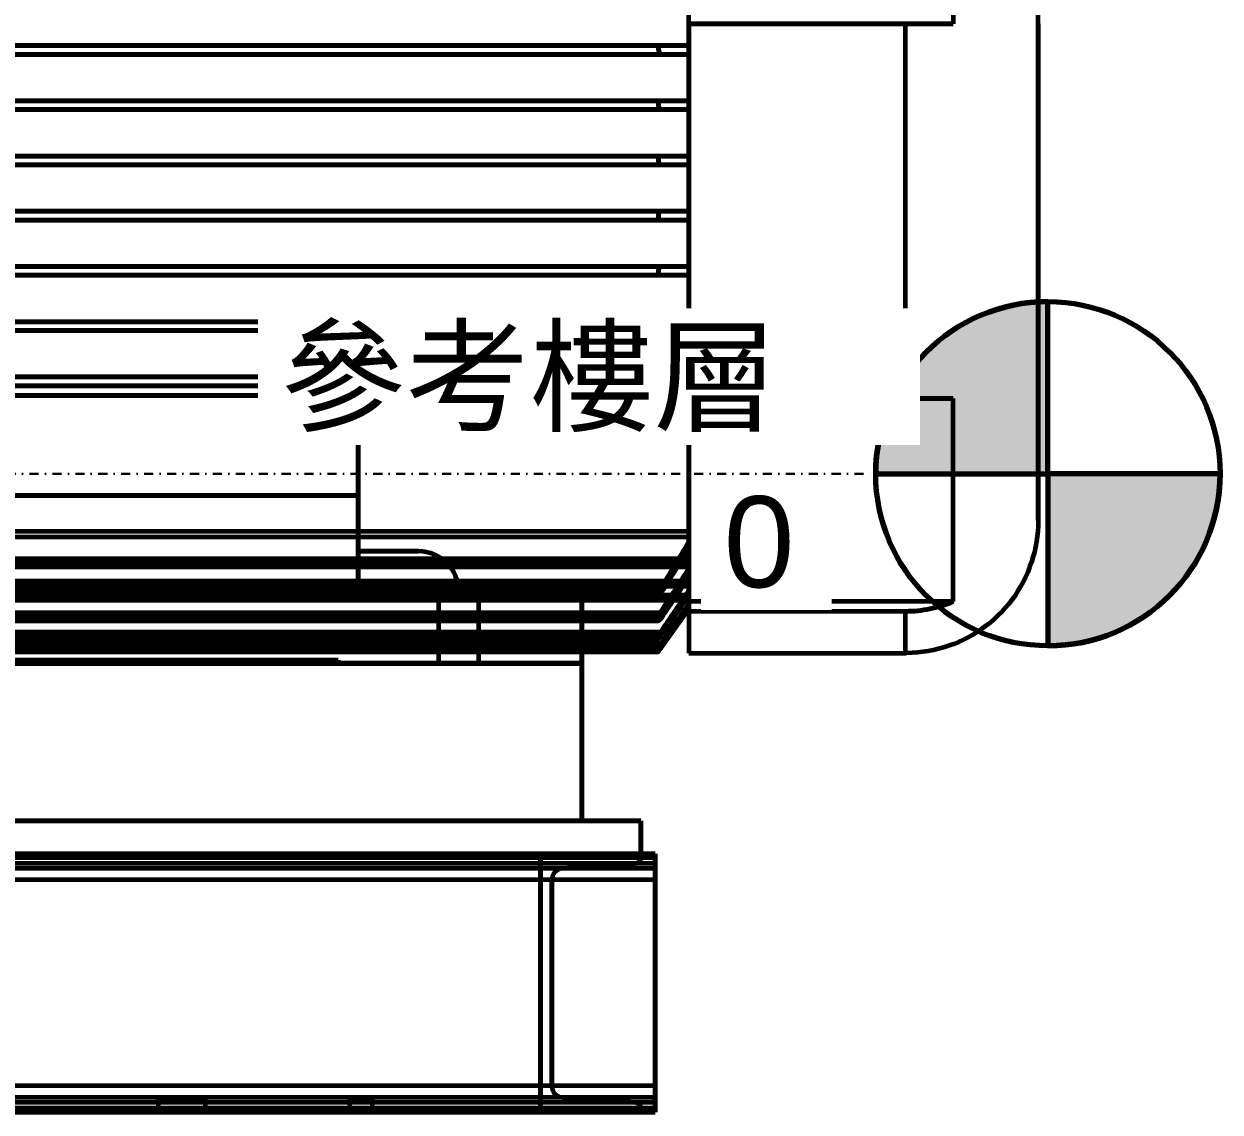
# Model space of a CAD drawing. Header units: millimetres. Extents: x -1437 to 2444, y -445 to 905.
# Drawn here: x 1610 to 2444, y -445 to 314 of the extents above; entities that cross this region are included whole.
import ezdxf

# ---------------------------------------------------------------- set-up
doc = ezdxf.new("R2010")
doc.units = ezdxf.units.MM
doc.linetypes.add('虛線圓點', pattern=[15.875, 6.35, -4.7625, 0, -4.7625])
doc.layers.add('A-FLOR-LEVL', color=51, linetype='Continuous', lineweight=30)
doc.layers.add('G-IMPT', color=8, linetype='Continuous', lineweight=40)
doc.styles.add('Arial', font='arial.ttf', dxfattribs={"height": 63.5})
doc.styles.add('Microsoft YaHei', font='Microsoft YaHei.ttf', dxfattribs={"height": 63.5})

# ---------------------------------------------------------------- blocks, each defined once
blk = doc.blocks.new('A3-PCW-PUMP-300X250_dwg_11_PART_ligp6vd3nh57nxv0ca5b7lvza________in_ASM_CPKN_3e_250_400-7417975-前')
at = {"layer": 'G-IMPT', "lineweight": 60}
for p, q in [((2257.77, 455.13), (2257.77, 313.59)), ((2317, 183), (2317, 398.6)), ((2073.6, 298.5), (2073.6, 330.84)), ((2073.6, 298.5), (2073.6, 330.84)), ((2257.77, 313.59), (2073.6, 313.59)), ((2073.6, 313.59), (2224.6, 313.59)), ((2224.6, 313.59), (2073.6, 313.59)), ((2073.6, 313.59), (2257.77, 313.59)), ((2073.6, 313.59), (2073.6, 52.41)), ((2073.6, 313.59), (2073.6, 52.41)), ((2224.6, 183), (2224.6, 313.59)), ((2224.6, 183), (2224.6, 313.59)), ((1317, 298.5), (2073.6, 298.5)), ((2073.6, 298.5), (1317, 298.5)), ((2073.6, 292.34), (1317, 292.34)), ((1317, 292.34), (2073.6, 292.34)), ((1335.34, 292.34), (2055.26, 292.34)), ((1335.34, 292.34), (2055.26, 292.34)), ((1335.34, 292.34), (2055.26, 292.34)), ((2053.63, 298.5), (1336.97, 298.5)), ((1336.97, 298.5), (2053.63, 298.5)), ((1336.97, 298.5), (2053.63, 298.5)), ((2073.6, 298.5), (2053.63, 298.5)), ((2073.6, 298.5), (2053.63, 298.5)), ((2055.26, 292.34), (2073.6, 292.34)), ((2055.26, 292.34), (2073.6, 292.34)), ((2073.6, 292.34), (2073.6, 298.5)), ((2073.6, 292.34), (2073.6, 298.5)), ((2073.6, 260), (2073.6, 292.34)), ((2073.6, 260), (2073.6, 292.34)), ((1317, 260), (2073.6, 260)), ((2073.6, 260), (1317, 260)), ((2053.91, 260), (1336.69, 260)), ((1336.69, 260), (2053.91, 260)), ((1336.69, 260), (2053.91, 260)), ((2073.6, 260), (2053.91, 260)), ((2073.6, 260), (2053.91, 260)), ((2073.6, 253.84), (2073.6, 260)), ((2073.6, 253.84), (2073.6, 260)), ((2073.6, 253.84), (1317, 253.84)), ((1317, 253.84), (2073.6, 253.84)), ((1335.62, 253.84), (2054.98, 253.84)), ((1335.62, 253.84), (2054.98, 253.84)), ((1335.62, 253.84), (2054.98, 253.84)), ((2054.98, 253.84), (2073.6, 253.84)), ((2054.98, 253.84), (2073.6, 253.84)), ((2073.6, 221.5), (2073.6, 253.84)), ((2073.6, 221.5), (2073.6, 253.84)), ((1317, 221.5), (2073.6, 221.5)), ((2073.6, 221.5), (1317, 221.5)), ((2054.19, 221.5), (1336.41, 221.5)), ((2054.19, 221.5), (1336.41, 221.5)), ((1336.41, 221.5), (2054.19, 221.5)), ((2073.6, 215.34), (2073.6, 221.5)), ((2073.6, 215.34), (2073.6, 221.5)), ((2073.6, 215.34), (1317, 215.34)), ((1317, 215.34), (2073.6, 215.34)), ((1335.9, 215.34), (2054.7, 215.34)), ((1335.9, 215.34), (2054.7, 215.34)), ((1335.9, 215.34), (2054.7, 215.34)), ((2073.6, 183), (2073.6, 215.34)), ((2073.6, 183), (2073.6, 215.34)), ((2073.6, 183), (1317, 183)), ((1317, 183), (2073.6, 183)), ((1317, 176.84), (2073.6, 176.84)), ((2073.6, 176.84), (1317, 176.84)), ((2054.47, 183), (1336.13, 183)), ((2054.47, 183), (1336.13, 183)), ((1336.13, 183), (2054.47, 183)), ((1336.18, 176.84), (2054.42, 176.84)), ((2054.42, 176.84), (1336.18, 176.84)), ((1336.18, 176.84), (2054.42, 176.84)), ((2054.47, 183), (2073.6, 183)), ((2073.6, 183), (2054.47, 183)), ((2073.6, 176.84), (2073.6, 183)), ((2073.6, 176.84), (2073.6, 183)), ((2073.6, 144.5), (2073.6, 176.84)), ((2073.6, 144.5), (2073.6, 176.84)), ((2224.6, 52.41), (2224.6, 183)), ((2224.6, 52.41), (2224.6, 183)), ((2317, 183), (2317, -32.6)), ((2073.6, 144.5), (1317, 144.5)), ((1317, 144.5), (2073.6, 144.5)), ((2054.75, 144.5), (1335.85, 144.5)), ((1335.85, 144.5), (2054.75, 144.5)), ((1335.85, 144.5), (2054.75, 144.5)), ((2073.6, 138.34), (2073.6, 144.5)), ((2073.6, 138.34), (2073.6, 144.5)), ((1317, 138.34), (2073.6, 138.34)), ((2073.6, 138.34), (1317, 138.34)), ((1336.45, 138.34), (2054.15, 138.34)), ((2054.15, 138.34), (1336.45, 138.34)), ((1336.45, 138.34), (2054.15, 138.34)), ((2073.6, 106), (2073.6, 138.34)), ((2073.6, 106), (2073.6, 138.34)), ((2073.6, 106), (1317, 106)), ((1317, 106), (2073.6, 106)), ((2055.03, 106), (1335.57, 106)), ((2055.03, 106), (1335.57, 106)), ((1335.57, 106), (2055.03, 106)), ((2073.6, 106), (2055.03, 106)), ((2073.6, 106), (2055.03, 106)), ((2073.6, 99.84), (2073.6, 106)), ((2073.6, 99.84), (2073.6, 106)), ((1317, 99.84), (2073.6, 99.84)), ((2073.6, 99.84), (1317, 99.84)), ((1336.73, 99.84), (2053.87, 99.84)), ((1336.73, 99.84), (2053.87, 99.84)), ((1336.73, 99.84), (2053.87, 99.84)), ((2053.87, 99.84), (2073.6, 99.84)), ((2053.87, 99.84), (2073.6, 99.84)), ((2073.6, 67.5), (2073.6, 99.84)), ((2073.6, 67.5), (2073.6, 99.84)), ((2073.6, 67.5), (1317, 67.5)), ((1317, 67.5), (2073.6, 67.5)), ((2055.31, 67.5), (1335.29, 67.5)), ((1335.29, 67.5), (2055.31, 67.5)), ((1335.29, 67.5), (2055.31, 67.5)), ((2073.6, 67.5), (2055.31, 67.5)), ((2073.6, 67.5), (2055.31, 67.5)), ((2073.6, 61.34), (2073.6, 67.5)), ((2073.6, 61.34), (2073.6, 67.5)), ((1317, 61.34), (2073.6, 61.34)), ((2073.6, 61.34), (1317, 61.34)), ((1337.01, 61.34), (2053.59, 61.34)), ((1337.01, 61.34), (2053.59, 61.34)), ((1337.01, 61.34), (2053.59, 61.34)), ((2053.59, 61.34), (2073.6, 61.34)), ((2053.59, 61.34), (2073.6, 61.34)), ((2073.6, -59.2), (2073.6, 61.34)), ((2073.6, -40.04), (2073.6, 61.34)), ((1843, 54.46), (1498, 54.46)), ((1498, 54.46), (1843, 54.46)), ((1843, -15.09), (1843, 54.46)), ((1843, -15.09), (1843, 54.46)), ((1843, -82), (1843, 54.46)), ((1843, 54.46), (1843, -82)), ((2257.77, 52.41), (2073.6, 52.41)), ((2073.6, 52.41), (2224.6, 52.41)), ((2073.6, -89.13), (2073.6, 52.41)), ((2073.6, 52.41), (2073.6, -89.13)), ((2073.6, 52.41), (2224.6, 52.41)), ((2257.77, 52.41), (2073.6, 52.41)), ((2257.77, -89.13), (2257.77, 52.41)), ((2257.77, -89.13), (2257.77, 52.41)), ((1498, -15.09), (1843, -15.09)), ((1843, -15.09), (1498, -15.09)), ((1843, -15.09), (1843, -54)), ((1843, -54), (1843, -15.09)), ((1317, -40.04), (2073.6, -40.04)), ((2073.6, -40.04), (2073.6, -47.49)), ((2073.6, -44.17), (1317, -44.17)), ((2073.6, -51.48), (2073.6, -44.17)), ((2073.6, -62.2), (2073.6, -44.17)), ((2073.6, -47.49), (2073.6, -51.48)), ((1843, -54), (1885, -54)), ((1885, -54), (1843, -54)), ((1843, -54), (1843, -82)), ((1885, -54), (1843, -54)), ((1885, -54), (1843, -54)), ((1843, -54), (1843, -82)), ((2073.6, -59.2), (1317, -59.2)), ((1317, -62.2), (2073.6, -62.2)), ((2073.6, -62.2), (1317, -62.2)), ((2073.6, -65.01), (1317, -65.01)), ((2073.6, -66.08), (2073.6, -59.2)), ((2073.6, -62.2), (2073.6, -68.99)), ((2073.6, -68.99), (2073.6, -62.2)), ((2073.6, -74.97), (2073.6, -62.2)), ((2073.6, -71.72), (2073.6, -65.01)), ((2073.6, -76.87), (2073.6, -65.01)), ((2073.6, -68.99), (2073.6, -66.08)), ((2073.6, -74.97), (1317, -74.97)), ((2073.6, -68.99), (2073.6, -71.72)), ((2073.6, -81.43), (2073.6, -74.97)), ((1317, -76.87), (2073.6, -76.87)), ((1317, -76.87), (2073.6, -76.87)), ((2073.6, -78.62), (1317, -78.62)), ((2055.54, -80.89), (1335.06, -80.89)), ((2053.36, -80.89), (1337.24, -80.89)), ((1999, -82), (1421, -82)), ((1999, -82), (1421, -82)), ((1498, -82), (1843, -82)), ((1498, -82), (1843, -82)), ((1843, -82), (1913, -82)), ((1913, -82), (1843, -82)), ((1899, -82), (1899, -132)), ((1899, -82), (1899, -132)), ((1899, -82), (1913, -82)), ((1899, -82), (1913, -82)), ((1927, -82), (1913, -82)), ((1927, -82), (1913, -82)), ((1927, -82), (1913, -82)), ((1927, -82), (1913, -82)), ((1913, -82), (1999, -82)), ((1913, -82), (1999, -82)), ((1927, -132), (1927, -82)), ((1927, -132), (1927, -82)), ((1999, -82), (1999, -132)), ((1999, -132), (1999, -82)), ((1999, -82), (1999, -132)), ((1999, -132), (1999, -82)), ((2073.6, -76.87), (2073.6, -83.29)), ((2073.6, -76.87), (2073.6, -83.29)), ((2073.6, -84.34), (2073.6, -76.87)), ((2073.6, -85), (2073.6, -78.62)), ((2073.6, -85.29), (2073.6, -78.62)), ((2073.6, -83.29), (2073.6, -81.43)), ((2073.6, -85), (2073.6, -83.29)), ((1317, -84.34), (2073.6, -84.34)), ((1317, -85.29), (2073.6, -85.29)), ((1317, -85.29), (2073.6, -85.29)), ((2073.6, -86.1), (1317, -86.1)), ((2073.6, -87.97), (1317, -87.97)), ((1317, -88.04), (2073.6, -88.04)), ((1338.06, -83.97), (2052.54, -83.97)), ((2073.6, -84.34), (2073.6, -90.58)), ((2073.6, -85.29), (2073.6, -91.51)), ((2073.6, -85.29), (2073.6, -91.51)), ((2073.6, -87.97), (2073.6, -85.29)), ((2073.6, -92.31), (2073.6, -86.1)), ((2073.6, -88.04), (2073.6, -86.1)), ((2073.6, -94.13), (2073.6, -87.97)), ((2073.6, -88.04), (2073.6, -94.2)), ((2257.77, -89.13), (2073.6, -89.13)), ((2073.6, -95.94), (2073.6, -89.13)), ((2073.6, -95.94), (2073.6, -89.13)), ((2257.77, -89.13), (2073.6, -89.13)), ((2073.6, -91.51), (2073.6, -90.58)), ((2073.6, -92.31), (2073.6, -91.51)), ((1335.29, -96.92), (2055.31, -96.92)), ((2055.26, -99.45), (1335.34, -99.45)), ((1336.97, -99.45), (2053.63, -99.45)), ((2053.59, -96.92), (1337.01, -96.92)), ((1338.17, -100), (2052.43, -100)), ((2054.47, -120.98), (2073.6, -94.2)), ((2073.6, -94.2), (2054.47, -120.98)), ((2073.6, -94.2), (2073.6, -94.13)), ((2224.6, -95.94), (2073.6, -95.94)), ((2073.6, -95.94), (2073.6, -125)), ((2224.6, -95.94), (2073.6, -95.94)), ((2224.6, -125), (2224.6, -95.94)), ((1338.19, -102.53), (2052.41, -102.53)), ((1335.57, -110.26), (2055.03, -110.26)), ((1335.62, -111.88), (2054.98, -111.88)), ((2053.91, -111.88), (1336.69, -111.88)), ((1336.73, -110.26), (2053.87, -110.26)), ((1338.26, -113.34), (2052.33, -113.34)), ((1338.28, -114.96), (2052.32, -114.96)), ((1335.85, -118.14), (2054.75, -118.14)), ((1335.9, -118.93), (2054.7, -118.93)), ((2054.47, -120.98), (1336.13, -120.98)), ((1336.18, -120.98), (2054.42, -120.98)), ((2054.19, -118.93), (1336.41, -118.93)), ((2054.15, -118.14), (1336.45, -118.14)), ((1338.32, -121.22), (2052.28, -121.22)), ((1338.33, -122.01), (2052.27, -122.01)), ((1338.34, -124.06), (2052.26, -124.06)), ((2073.6, -125), (2224.6, -125)), ((1999, -132.25), (1421, -132.25)), ((1421, -132.25), (1999, -132.25)), ((1421, -132.25), (1999, -132.25)), ((1999, -132.25), (1421, -132.25)), ((1997, -132.25), (1423, -132.25)), ((1423, -132.25), (1997, -132.25)), ((1997, -132.25), (1423, -132.25)), ((1423, -132.25), (1997, -132.25)), ((1829, -130), (1534, -130)), ((1534, -130), (1829, -130)), ((1534, -130), (1829, -130)), ((1829, -130), (1534, -130)), ((1534, -132), (1829, -132)), ((1829, -132), (1534, -132)), ((1534, -132), (1829, -132)), ((1829, -132), (1534, -132)), ((1829, -132), (1829, -130)), ((1829, -130), (1829, -132)), ((1829, -130), (1829, -132)), ((1829, -132), (1829, -130)), ((1997, -132), (1829, -132)), ((1829, -132), (1999, -132)), ((1999, -132), (1829, -132)), ((1829, -132), (1997, -132)), ((1997, -132), (1829, -132)), ((1829, -132), (1999, -132)), ((1999, -132), (1829, -132)), ((1829, -132), (1997, -132)), ((1899, -132), (1913, -132)), ((1899, -132), (1913, -132)), ((1913, -132), (1927, -132)), ((1913, -132), (1927, -132)), ((1997, -132.25), (1997, -132)), ((1997, -132), (1997, -132.25)), ((1997, -132.25), (1997, -132)), ((1997, -132), (1997, -132.25)), ((1999, -132.25), (1999, -242)), ((1999, -132.25), (1999, -242)), ((1999, -242), (1999, -132.25)), ((1999, -242), (1999, -132.25)), ((1421, -242), (1999, -242)), ((1999, -242), (1421, -242)), ((1999, -242), (1421, -242)), ((1999, -242), (1421, -242))]:
    blk.add_line(p, q, dxfattribs=at)
at = {"layer": 'G-IMPT', "lineweight": 60, "flags": 128}
for points in [[(2317, 313.61), (2317, 306.65), (2317, 299.49), (2317, 292.14), (2317, 284.62), (2317, 276.93), (2317, 269.1), (2317, 261.12), (2317, 253.03), (2317, 244.82), (2317, 236.51), (2317, 228.11), (2317, 219.64), (2317, 211.12), (2317, 202.55), (2317, 193.95), (2317, 185.33), (2317, 183)], [(2317, 183), (2317, 191.62), (2317, 200.23), (2317, 208.81), (2317, 217.35), (2317, 225.83), (2317, 234.25), (2317, 242.58), (2317, 250.82), (2317, 258.95), (2317, 266.96), (2317, 274.83), (2317, 282.56), (2317, 290.13), (2317, 297.52), (2317, 304.74), (2317, 311.76), (2317, 318.57)], [(2073.6, 221.5), (2063.9, 221.5), (2054.19, 221.5)], [(2054.19, 221.5), (2063.9, 221.5), (2073.6, 221.5)], [(2054.7, 215.34), (2064.15, 215.34), (2073.6, 215.34)], [(2073.6, 215.34), (2064.15, 215.34), (2054.7, 215.34)], [(2073.6, 176.84), (2064.01, 176.84), (2054.42, 176.84)], [(2054.42, 176.84), (2064.01, 176.84), (2073.6, 176.84)], [(2317, -32.6), (2317, -32.43), (2317, -31.91), (2317, -31.05), (2317, -29.85), (2317, -28.3), (2317, -26.42), (2317, -24.2), (2317, -21.66), (2317, -18.78), (2317, -15.58), (2317, -12.06), (2317, -8.24), (2317, -4.1), (2317, 0.33), (2317, 5.06), (2317, 10.07), (2317, 15.36), (2317, 20.91), (2317, 26.73), (2317, 32.79), (2317, 39.1), (2317, 45.63), (2317, 52.39), (2317, 59.35), (2317, 66.51), (2317, 73.86), (2317, 81.38), (2317, 89.07), (2317, 96.9), (2317, 104.88), (2317, 112.97), (2317, 121.18), (2317, 129.49), (2317, 137.89), (2317, 146.36), (2317, 154.88), (2317, 163.45), (2317, 172.05), (2317, 180.67), (2317, 183)], [(2317, 183), (2317, 174.38), (2317, 165.77), (2317, 157.19), (2317, 148.65), (2317, 140.17), (2317, 131.75), (2317, 123.42), (2317, 115.18), (2317, 107.05), (2317, 99.04), (2317, 91.17), (2317, 83.44), (2317, 75.87), (2317, 68.48), (2317, 61.26), (2317, 54.24), (2317, 47.43), (2317, 40.84), (2317, 34.47), (2317, 28.34), (2317, 22.45), (2317, 16.83), (2317, 11.47), (2317, 6.38), (2317, 1.58), (2317, -2.93), (2317, -7.15), (2317, -11.06), (2317, -14.66), (2317, -17.95), (2317, -20.91), (2317, -23.55), (2317, -25.85), (2317, -27.83), (2317, -29.46), (2317, -30.76), (2317, -31.71), (2317, -32.32), (2317, -32.59), (2317, -32.6)], [(2054.75, 144.5), (2064.18, 144.5), (2073.6, 144.5)], [(2073.6, 144.5), (2064.18, 144.5), (2054.75, 144.5)], [(2073.6, 138.34), (2063.88, 138.34), (2054.15, 138.34)], [(2054.15, 138.34), (2063.88, 138.34), (2073.6, 138.34)], [(2317, -32.6), (2316.93, -36.3), (2316.7, -39.98), (2316.34, -43.66), (2315.82, -47.32), (2315.16, -50.96), (2314.35, -54.56), (2313.4, -58.14), (2312.31, -61.67), (2311.08, -65.15), (2309.71, -68.58), (2308.2, -71.96), (2306.56, -75.27), (2304.79, -78.51), (2302.89, -81.68), (2300.86, -84.77), (2298.71, -87.78), (2296.45, -90.7), (2294.07, -93.53), (2291.57, -96.26), (2288.98, -98.88), (2286.27, -101.41), (2283.47, -103.82), (2280.58, -106.11), (2277.59, -108.29), (2274.52, -110.35), (2271.37, -112.29), (2268.15, -114.09), (2264.86, -115.77), (2261.5, -117.31), (2258.08, -118.72), (2254.61, -119.99), (2251.09, -121.12), (2247.53, -122.11), (2243.93, -122.95), (2240.3, -123.66), (2236.65, -124.21), (2232.98, -124.62), (2229.29, -124.88), (2225.6, -124.99), (2224.6, -125)], [(2073.6, -90.58), (2063.88, -104.36), (2054.15, -118.14)], [(2073.6, -91.51), (2063.9, -105.22), (2054.19, -118.93)], [(2073.6, -91.51), (2064.18, -104.83), (2054.75, -118.14)], [(2054.42, -120.98), (2064.01, -107.56), (2073.6, -94.13)], [(2054.7, -118.93), (2064.15, -105.62), (2073.6, -92.31)]]:
    blk.add_lwpolyline(points, dxfattribs=at)
at = {"layer": 'G-IMPT', "lineweight": 60}
for centre, radius, start, end in [((1885, -82), 28, 0, 90), ((1885, -82), 28, 360, 90), ((1885, -82), 28, 360, 90), ((1885, -82), 28, 360, 90), ((-1245.89, 2065.6), 3945.01, 326.75869, 327.29266), ((-1630.15, 2337.11), 4416.68, 326.51815, 326.9906), ((-2033.27, 2624.87), 4913.05, 326.32315, 326.71081), ((-1584.93, 2307.57), 4362.66, 326.55401, 326.99248), ((-5244.57, 4906.14), 8856.16, 325.498236, 325.724266), ((-6492.84, 5795.86), 10389.81, 325.346764, 325.538172), ((-6424.75, 5749.02), 10307.17, 325.356628, 325.538673), ((-8006.41, 6876.89), 12250.49, 325.215701, 325.368634)]:
    blk.add_arc(centre, radius, start, end, dxfattribs=at)
for points in [[(2224.6, 313.59), (2230.36, 313.59), (2241.64, 313.59), (2252.47, 313.59), (2257.77, 313.59)], [(2257.77, 313.59), (2252.48, 313.59), (2241.65, 313.59), (2230.36, 313.59), (2224.6, 313.59)], [(2224.6, 52.41), (2230.36, 52.41), (2241.65, 52.41), (2252.48, 52.41), (2257.77, 52.41)], [(2257.77, 52.41), (2252.47, 52.41), (2241.64, 52.41), (2230.36, 52.41), (2224.6, 52.41)], [(2053.36, -80.89), (2056.78, -75.35), (2063.57, -64.25), (2070.27, -53.08), (2073.6, -47.49)], [(2073.6, -51.48), (2070.62, -56.41), (2064.64, -66.23), (2058.58, -76.01), (2055.54, -80.89)], [(2257.77, -89.13), (2252.47, -91.38), (2241.64, -94.78), (2230.36, -95.93), (2224.6, -95.94)], [(2224.6, -95.94), (2230.36, -95.93), (2241.65, -94.77), (2252.48, -91.38), (2257.77, -89.13)]]:
    blk.add_open_spline(points, degree=3, dxfattribs=at)
for points, knots in [([(2053.63, 298.5), (2053.52, 298.5), (2053.36, 298.48), (2053.15, 298.41), (2053.01, 298.33), (2052.88, 298.24), (2052.75, 298.11), (2052.63, 297.97), (2052.52, 297.8), (2052.44, 297.61), (2052.34, 297.32), (2052.26, 296.91), (2052.25, 296.45), (2052.29, 296.06), (2052.33, 295.77), (2052.39, 295.48), (2052.48, 295.19), (2052.58, 294.9), (2052.68, 294.63), (2052.8, 294.37), (2052.94, 294.12), (2053.08, 293.88), (2053.23, 293.66), (2053.39, 293.46), (2053.55, 293.27), (2053.72, 293.1), (2053.88, 292.94), (2054.05, 292.8), (2054.23, 292.68), (2054.4, 292.58), (2054.63, 292.46), (2054.92, 292.37), (2055.15, 292.34), (2055.26, 292.34)], [0, 0, 0, 0, 0.055556, 0.083333, 0.111111, 0.138889, 0.166667, 0.194444, 0.222222, 0.25, 0.277778, 0.333333, 0.388889, 0.416667, 0.444444, 0.472222, 0.5, 0.527778, 0.555556, 0.583333, 0.611111, 0.638889, 0.666667, 0.694444, 0.722222, 0.75, 0.777778, 0.805556, 0.833333, 0.861111, 0.888889, 0.944444, 1, 1, 1, 1]), ([(2055.26, 292.34), (2055.15, 292.34), (2054.92, 292.37), (2054.63, 292.46), (2054.4, 292.58), (2054.23, 292.68), (2054.05, 292.8), (2053.88, 292.94), (2053.72, 293.1), (2053.55, 293.27), (2053.39, 293.46), (2053.23, 293.66), (2053.08, 293.88), (2052.94, 294.12), (2052.8, 294.37), (2052.68, 294.63), (2052.58, 294.9), (2052.48, 295.18), (2052.39, 295.47), (2052.33, 295.76), (2052.29, 296.06), (2052.25, 296.45), (2052.26, 296.91), (2052.34, 297.32), (2052.44, 297.61), (2052.52, 297.8), (2052.63, 297.97), (2052.75, 298.11), (2052.88, 298.24), (2053.01, 298.33), (2053.15, 298.41), (2053.36, 298.48), (2053.52, 298.5), (2053.63, 298.5)], [0, 0, 0, 0, 0.055556, 0.111111, 0.138889, 0.166667, 0.194444, 0.222222, 0.25, 0.277778, 0.305556, 0.333333, 0.361111, 0.388889, 0.416667, 0.444444, 0.472222, 0.5, 0.527778, 0.555556, 0.583333, 0.611111, 0.666667, 0.722222, 0.75, 0.777778, 0.805556, 0.833333, 0.861111, 0.888889, 0.916667, 0.944444, 1, 1, 1, 1]), ([(2053.91, 260), (2053.79, 260), (2053.62, 259.98), (2053.41, 259.91), (2053.26, 259.84), (2053.11, 259.75), (2052.96, 259.63), (2052.83, 259.49), (2052.7, 259.33), (2052.59, 259.15), (2052.49, 258.95), (2052.41, 258.72), (2052.34, 258.47), (2052.29, 258.21), (2052.26, 257.84), (2052.25, 257.35), (2052.33, 256.85), (2052.42, 256.46), (2052.51, 256.18), (2052.61, 255.91), (2052.72, 255.65), (2052.85, 255.41), (2052.99, 255.18), (2053.13, 254.97), (2053.28, 254.78), (2053.44, 254.6), (2053.61, 254.44), (2053.77, 254.3), (2053.94, 254.18), (2054.12, 254.08), (2054.35, 253.96), (2054.63, 253.87), (2054.86, 253.84), (2054.98, 253.84)], [0, 0, 0, 0, 0.055556, 0.083333, 0.111111, 0.138889, 0.166667, 0.194444, 0.222222, 0.25, 0.277778, 0.305556, 0.333333, 0.361111, 0.388889, 0.444444, 0.5, 0.527778, 0.555556, 0.583333, 0.611111, 0.638889, 0.666667, 0.694444, 0.722222, 0.75, 0.777778, 0.805556, 0.833333, 0.861111, 0.888889, 0.944444, 1, 1, 1, 1]), ([(2054.98, 253.84), (2054.86, 253.84), (2054.63, 253.87), (2054.35, 253.96), (2054.12, 254.08), (2053.94, 254.18), (2053.77, 254.3), (2053.61, 254.44), (2053.44, 254.6), (2053.28, 254.78), (2053.13, 254.97), (2052.99, 255.18), (2052.85, 255.41), (2052.73, 255.65), (2052.61, 255.91), (2052.51, 256.18), (2052.42, 256.46), (2052.33, 256.85), (2052.25, 257.35), (2052.26, 257.84), (2052.29, 258.21), (2052.34, 258.47), (2052.41, 258.72), (2052.49, 258.94), (2052.59, 259.15), (2052.7, 259.33), (2052.83, 259.49), (2052.96, 259.63), (2053.11, 259.75), (2053.26, 259.84), (2053.41, 259.91), (2053.62, 259.98), (2053.79, 260), (2053.91, 260)], [0, 0, 0, 0, 0.055556, 0.111111, 0.138889, 0.166667, 0.194444, 0.222222, 0.25, 0.277778, 0.305556, 0.333333, 0.361111, 0.388889, 0.416667, 0.444444, 0.472222, 0.5, 0.555556, 0.611111, 0.638889, 0.666667, 0.694444, 0.722222, 0.75, 0.777778, 0.805556, 0.833333, 0.861111, 0.888889, 0.916667, 0.944444, 1, 1, 1, 1]), ([(2054.7, 215.34), (2054.58, 215.34), (2054.35, 215.37), (2054.06, 215.46), (2053.84, 215.58), (2053.67, 215.68), (2053.5, 215.81), (2053.34, 215.95), (2053.19, 216.11), (2053.04, 216.29), (2052.9, 216.49), (2052.77, 216.71), (2052.66, 216.95), (2052.55, 217.2), (2052.45, 217.47), (2052.35, 217.84), (2052.27, 218.34), (2052.24, 218.94), (2052.3, 219.42), (2052.38, 219.78), (2052.47, 220.08), (2052.6, 220.39), (2052.75, 220.64), (2052.88, 220.82), (2053.01, 220.98), (2053.2, 221.15), (2053.39, 221.28), (2053.55, 221.36), (2053.8, 221.46), (2054.01, 221.5), (2054.19, 221.5)], [0, 0, 0, 0, 0.055556, 0.111111, 0.138889, 0.166667, 0.194444, 0.222222, 0.25, 0.277778, 0.305556, 0.333333, 0.361111, 0.388889, 0.416667, 0.444444, 0.5, 0.555556, 0.611111, 0.638889, 0.666667, 0.708333, 0.75, 0.770833, 0.791667, 0.833333, 0.875, 0.895833, 0.916667, 1, 1, 1, 1]), ([(2054.19, 221.5), (2054.07, 221.5), (2053.84, 221.47), (2053.57, 221.38), (2053.35, 221.26), (2053.2, 221.14), (2053.05, 221.01), (2052.91, 220.86), (2052.78, 220.69), (2052.66, 220.49), (2052.55, 220.27), (2052.46, 220.04), (2052.38, 219.78), (2052.3, 219.42), (2052.24, 218.94), (2052.27, 218.44), (2052.32, 218.04), (2052.38, 217.75), (2052.45, 217.47), (2052.55, 217.2), (2052.65, 216.95), (2052.77, 216.71), (2052.9, 216.49), (2053.04, 216.29), (2053.19, 216.11), (2053.34, 215.95), (2053.5, 215.81), (2053.67, 215.68), (2053.84, 215.58), (2054.06, 215.46), (2054.35, 215.37), (2054.58, 215.34), (2054.7, 215.34)], [0, 0, 0, 0, 0.055556, 0.111111, 0.138889, 0.166667, 0.194444, 0.222222, 0.25, 0.277778, 0.305556, 0.333333, 0.361111, 0.388889, 0.444444, 0.5, 0.527778, 0.555556, 0.583333, 0.611111, 0.638889, 0.666667, 0.694444, 0.722222, 0.75, 0.777778, 0.805556, 0.833333, 0.861111, 0.888889, 0.944444, 1, 1, 1, 1]), ([(2054.42, 176.84), (2054.3, 176.84), (2054.07, 176.87), (2053.79, 176.96), (2053.57, 177.08), (2053.41, 177.19), (2053.25, 177.32), (2053.1, 177.46), (2052.96, 177.63), (2052.82, 177.82), (2052.7, 178.03), (2052.59, 178.26), (2052.49, 178.5), (2052.41, 178.77), (2052.34, 179.04), (2052.27, 179.42), (2052.25, 179.83), (2052.27, 180.23), (2052.31, 180.62), (2052.4, 181), (2052.51, 181.35), (2052.61, 181.59), (2052.73, 181.82), (2052.86, 182.02), (2052.99, 182.21), (2053.14, 182.38), (2053.29, 182.53), (2053.45, 182.65), (2053.61, 182.76), (2053.83, 182.88), (2054.12, 182.97), (2054.35, 183), (2054.47, 183)], [0, 0, 0, 0, 0.055556, 0.111111, 0.138889, 0.166667, 0.194444, 0.222222, 0.25, 0.277778, 0.305556, 0.333333, 0.361111, 0.388889, 0.416667, 0.444444, 0.5, 0.527778, 0.555556, 0.611111, 0.638889, 0.666667, 0.694444, 0.722222, 0.75, 0.777778, 0.805556, 0.833333, 0.861111, 0.888889, 0.944444, 1, 1, 1, 1]), ([(2054.47, 183), (2054.35, 183), (2054.12, 182.97), (2053.83, 182.88), (2053.61, 182.76), (2053.45, 182.65), (2053.29, 182.53), (2053.14, 182.38), (2053, 182.21), (2052.86, 182.02), (2052.73, 181.82), (2052.61, 181.59), (2052.52, 181.35), (2052.43, 181.09), (2052.35, 180.81), (2052.28, 180.43), (2052.25, 179.93), (2052.28, 179.33), (2052.38, 178.86), (2052.49, 178.5), (2052.59, 178.26), (2052.7, 178.03), (2052.82, 177.82), (2052.96, 177.63), (2053.1, 177.46), (2053.25, 177.32), (2053.41, 177.19), (2053.57, 177.08), (2053.79, 176.96), (2054.07, 176.87), (2054.3, 176.84), (2054.42, 176.84)], [0, 0, 0, 0, 0.055556, 0.111111, 0.138889, 0.166667, 0.194444, 0.222222, 0.25, 0.277778, 0.305556, 0.333333, 0.361111, 0.388889, 0.416667, 0.444444, 0.5, 0.555556, 0.611111, 0.638889, 0.666667, 0.694444, 0.722222, 0.75, 0.777778, 0.805556, 0.833333, 0.861111, 0.888889, 0.944444, 1, 1, 1, 1]), ([(2054.15, 138.34), (2054.03, 138.34), (2053.85, 138.36), (2053.63, 138.42), (2053.47, 138.5), (2053.31, 138.59), (2053.16, 138.7), (2053.01, 138.83), (2052.88, 138.98), (2052.75, 139.16), (2052.63, 139.36), (2052.52, 139.58), (2052.44, 139.81), (2052.37, 140.07), (2052.29, 140.43), (2052.24, 140.91), (2052.27, 141.41), (2052.33, 141.81), (2052.39, 142.1), (2052.47, 142.38), (2052.57, 142.65), (2052.68, 142.9), (2052.8, 143.13), (2052.94, 143.35), (2053.08, 143.55), (2053.23, 143.73), (2053.39, 143.89), (2053.54, 144.03), (2053.71, 144.16), (2053.88, 144.26), (2054.11, 144.38), (2054.39, 144.47), (2054.63, 144.5), (2054.75, 144.5)], [0, 0, 0, 0, 0.055556, 0.083333, 0.111111, 0.138889, 0.166667, 0.194444, 0.222222, 0.25, 0.277778, 0.305556, 0.333333, 0.361111, 0.388889, 0.444444, 0.5, 0.527778, 0.555556, 0.583333, 0.611111, 0.638889, 0.666667, 0.694444, 0.722222, 0.75, 0.777778, 0.805556, 0.833333, 0.861111, 0.888889, 0.944444, 1, 1, 1, 1]), ([(2054.75, 144.5), (2054.63, 144.5), (2054.39, 144.47), (2054.11, 144.38), (2053.88, 144.26), (2053.71, 144.16), (2053.54, 144.03), (2053.39, 143.89), (2053.23, 143.73), (2053.08, 143.55), (2052.94, 143.35), (2052.81, 143.13), (2052.69, 142.9), (2052.57, 142.65), (2052.47, 142.38), (2052.39, 142.1), (2052.33, 141.81), (2052.27, 141.42), (2052.24, 140.92), (2052.29, 140.43), (2052.37, 140.07), (2052.44, 139.81), (2052.52, 139.58), (2052.63, 139.36), (2052.75, 139.16), (2052.88, 138.98), (2053.01, 138.83), (2053.16, 138.7), (2053.31, 138.59), (2053.47, 138.5), (2053.63, 138.42), (2053.85, 138.36), (2054.03, 138.34), (2054.15, 138.34)], [0, 0, 0, 0, 0.055556, 0.111111, 0.138889, 0.166667, 0.194444, 0.222222, 0.25, 0.277778, 0.305556, 0.333333, 0.361111, 0.388889, 0.416667, 0.444444, 0.472222, 0.5, 0.555556, 0.611111, 0.638889, 0.666667, 0.694444, 0.722222, 0.75, 0.777778, 0.805556, 0.833333, 0.861111, 0.888889, 0.916667, 0.944444, 1, 1, 1, 1]), ([(2053.87, 99.84), (2053.75, 99.84), (2053.58, 99.86), (2053.37, 99.93), (2053.22, 100), (2053.07, 100.09), (2052.93, 100.21), (2052.79, 100.35), (2052.67, 100.51), (2052.57, 100.7), (2052.47, 100.9), (2052.39, 101.13), (2052.33, 101.38), (2052.28, 101.64), (2052.25, 102.01), (2052.26, 102.5), (2052.34, 103), (2052.45, 103.39), (2052.53, 103.67), (2052.64, 103.94), (2052.76, 104.19), (2052.89, 104.44), (2053.03, 104.66), (2053.17, 104.87), (2053.32, 105.06), (2053.49, 105.24), (2053.65, 105.4), (2053.81, 105.54), (2053.99, 105.66), (2054.16, 105.76), (2054.39, 105.88), (2054.68, 105.97), (2054.91, 106), (2055.03, 106)], [0, 0, 0, 0, 0.055556, 0.083333, 0.111111, 0.138889, 0.166667, 0.194444, 0.222222, 0.25, 0.277778, 0.305556, 0.333333, 0.361111, 0.388889, 0.444444, 0.5, 0.527778, 0.555556, 0.583333, 0.611111, 0.638889, 0.666667, 0.694444, 0.722222, 0.75, 0.777778, 0.805556, 0.833333, 0.861111, 0.888889, 0.944444, 1, 1, 1, 1]), ([(2055.03, 106), (2054.91, 106), (2054.68, 105.97), (2054.39, 105.88), (2054.16, 105.76), (2053.99, 105.66), (2053.82, 105.54), (2053.65, 105.4), (2053.49, 105.24), (2053.33, 105.06), (2053.17, 104.87), (2053.03, 104.66), (2052.89, 104.44), (2052.76, 104.19), (2052.64, 103.94), (2052.53, 103.67), (2052.45, 103.39), (2052.34, 103), (2052.26, 102.51), (2052.25, 102.02), (2052.28, 101.64), (2052.33, 101.38), (2052.39, 101.13), (2052.47, 100.9), (2052.57, 100.7), (2052.67, 100.51), (2052.79, 100.35), (2052.93, 100.21), (2053.07, 100.09), (2053.22, 100), (2053.37, 99.93), (2053.58, 99.86), (2053.75, 99.84), (2053.87, 99.84)], [0, 0, 0, 0, 0.055556, 0.111111, 0.138889, 0.166667, 0.194444, 0.222222, 0.25, 0.277778, 0.305556, 0.333333, 0.361111, 0.388889, 0.416667, 0.444444, 0.472222, 0.5, 0.555556, 0.611111, 0.638889, 0.666667, 0.694444, 0.722222, 0.75, 0.777778, 0.805556, 0.833333, 0.861111, 0.888889, 0.916667, 0.944444, 1, 1, 1, 1]), ([(2053.59, 61.34), (2053.48, 61.34), (2053.31, 61.36), (2053.11, 61.43), (2052.97, 61.51), (2052.84, 61.61), (2052.71, 61.73), (2052.6, 61.87), (2052.5, 62.04), (2052.42, 62.24), (2052.32, 62.53), (2052.25, 62.94), (2052.26, 63.4), (2052.3, 63.79), (2052.35, 64.08), (2052.41, 64.37), (2052.5, 64.66), (2052.6, 64.95), (2052.72, 65.22), (2052.84, 65.48), (2052.98, 65.73), (2053.12, 65.96), (2053.27, 66.18), (2053.43, 66.38), (2053.59, 66.57), (2053.76, 66.74), (2053.93, 66.9), (2054.1, 67.04), (2054.27, 67.16), (2054.45, 67.26), (2054.68, 67.38), (2054.97, 67.47), (2055.19, 67.5), (2055.31, 67.5)], [0, 0, 0, 0, 0.055556, 0.083333, 0.111111, 0.138889, 0.166667, 0.194444, 0.222222, 0.25, 0.277778, 0.333333, 0.388889, 0.416667, 0.444444, 0.472222, 0.5, 0.527778, 0.555556, 0.583333, 0.611111, 0.638889, 0.666667, 0.694444, 0.722222, 0.75, 0.777778, 0.805556, 0.833333, 0.861111, 0.888889, 0.944444, 1, 1, 1, 1]), ([(2055.31, 67.5), (2055.19, 67.5), (2054.97, 67.47), (2054.68, 67.38), (2054.45, 67.26), (2054.27, 67.16), (2054.1, 67.04), (2053.93, 66.9), (2053.76, 66.74), (2053.59, 66.57), (2053.43, 66.38), (2053.27, 66.18), (2053.12, 65.96), (2052.98, 65.73), (2052.84, 65.48), (2052.72, 65.22), (2052.6, 64.95), (2052.5, 64.67), (2052.41, 64.38), (2052.35, 64.09), (2052.3, 63.79), (2052.26, 63.4), (2052.25, 62.94), (2052.32, 62.53), (2052.42, 62.24), (2052.5, 62.05), (2052.6, 61.88), (2052.71, 61.73), (2052.84, 61.61), (2052.97, 61.51), (2053.11, 61.43), (2053.31, 61.36), (2053.48, 61.34), (2053.59, 61.34)], [0, 0, 0, 0, 0.055556, 0.111111, 0.138889, 0.166667, 0.194444, 0.222222, 0.25, 0.277778, 0.305556, 0.333333, 0.361111, 0.388889, 0.416667, 0.444444, 0.472222, 0.5, 0.527778, 0.555556, 0.583333, 0.611111, 0.666667, 0.722222, 0.75, 0.777778, 0.805556, 0.833333, 0.861111, 0.888889, 0.916667, 0.944444, 1, 1, 1, 1]), ([(2055.54, -80.89), (2055.32, -81.24), (2054.88, -81.89), (2054.29, -82.62), (2053.83, -83.11), (2053.56, -83.38), (2053.34, -83.56), (2053.19, -83.68), (2053.04, -83.78), (2052.89, -83.87), (2052.74, -83.94), (2052.59, -83.98), (2052.49, -83.97), (2052.42, -83.95), (2052.36, -83.91), (2052.3, -83.83), (2052.26, -83.7), (2052.25, -83.53), (2052.28, -83.31), (2052.33, -83.06), (2052.44, -82.7), (2052.74, -81.97), (2053.08, -81.34), (2053.36, -80.89)], [0, 0, 0, 0, 0.111111, 0.222222, 0.277778, 0.333333, 0.361111, 0.388889, 0.416667, 0.444444, 0.479167, 0.513889, 0.548611, 0.565972, 0.583333, 0.618056, 0.652778, 0.6875, 0.722222, 0.756944, 0.791667, 0.861111, 1, 1, 1, 1]), ([(2055.31, -96.92), (2055.19, -97.08), (2054.97, -97.41), (2054.68, -97.81), (2054.45, -98.12), (2054.27, -98.34), (2054.1, -98.55), (2053.93, -98.76), (2053.76, -98.95), (2053.59, -99.13), (2053.43, -99.3), (2053.27, -99.45), (2053.12, -99.59), (2052.98, -99.71), (2052.84, -99.82), (2052.72, -99.9), (2052.6, -99.96), (2052.5, -99.99), (2052.41, -100), (2052.35, -99.99), (2052.3, -99.94), (2052.26, -99.84), (2052.25, -99.64), (2052.32, -99.37), (2052.42, -99.1), (2052.5, -98.89), (2052.6, -98.66), (2052.71, -98.43), (2052.84, -98.18), (2052.97, -97.93), (2053.11, -97.68), (2053.31, -97.34), (2053.48, -97.08), (2053.59, -96.92)], [0, 0, 0, 0, 0.055556, 0.111111, 0.138889, 0.166667, 0.194444, 0.222222, 0.25, 0.277778, 0.305556, 0.333333, 0.361111, 0.388889, 0.416667, 0.444444, 0.472222, 0.5, 0.527778, 0.555556, 0.583333, 0.611111, 0.666667, 0.722222, 0.75, 0.777778, 0.805556, 0.833333, 0.861111, 0.888889, 0.916667, 0.944444, 1, 1, 1, 1]), ([(2055.26, -99.45), (2055.03, -99.79), (2054.58, -100.43), (2053.99, -101.16), (2053.55, -101.67), (2053.28, -101.94), (2053.08, -102.12), (2052.94, -102.25), (2052.8, -102.35), (2052.7, -102.42), (2052.62, -102.47), (2052.53, -102.51), (2052.43, -102.53), (2052.34, -102.53), (2052.29, -102.47), (2052.26, -102.36), (2052.26, -102.22), (2052.29, -102.05), (2052.36, -101.82), (2052.46, -101.57), (2052.61, -101.22), (2052.98, -100.5), (2053.35, -99.88), (2053.63, -99.45)], [0, 0, 0, 0, 0.111111, 0.222222, 0.277778, 0.333333, 0.361111, 0.388889, 0.416667, 0.444444, 0.461806, 0.479167, 0.513889, 0.548611, 0.583333, 0.618056, 0.652778, 0.6875, 0.722222, 0.756944, 0.791667, 0.861111, 1, 1, 1, 1]), ([(2053.91, -111.88), (2053.79, -112.04), (2053.62, -112.29), (2053.41, -112.62), (2053.26, -112.86), (2053.11, -113.11), (2052.96, -113.34), (2052.83, -113.57), (2052.7, -113.79), (2052.59, -114.01), (2052.49, -114.2), (2052.41, -114.38), (2052.34, -114.54), (2052.29, -114.68), (2052.26, -114.83), (2052.25, -114.95), (2052.33, -114.97), (2052.42, -114.93), (2052.51, -114.87), (2052.61, -114.79), (2052.72, -114.69), (2052.85, -114.56), (2052.99, -114.42), (2053.13, -114.27), (2053.28, -114.09), (2053.44, -113.91), (2053.61, -113.71), (2053.77, -113.51), (2053.94, -113.29), (2054.12, -113.07), (2054.35, -112.76), (2054.63, -112.36), (2054.86, -112.04), (2054.98, -111.88)], [0, 0, 0, 0, 0.055556, 0.083333, 0.111111, 0.138889, 0.166667, 0.194444, 0.222222, 0.25, 0.277778, 0.305556, 0.333333, 0.361111, 0.388889, 0.444444, 0.5, 0.527778, 0.555556, 0.583333, 0.611111, 0.638889, 0.666667, 0.694444, 0.722222, 0.75, 0.777778, 0.805556, 0.833333, 0.861111, 0.888889, 0.944444, 1, 1, 1, 1]), ([(2055.03, -110.26), (2054.91, -110.43), (2054.68, -110.75), (2054.39, -111.15), (2054.16, -111.46), (2053.99, -111.68), (2053.82, -111.89), (2053.65, -112.1), (2053.49, -112.29), (2053.33, -112.48), (2053.17, -112.65), (2053.03, -112.81), (2052.89, -112.95), (2052.76, -113.07), (2052.64, -113.17), (2052.53, -113.26), (2052.45, -113.31), (2052.34, -113.35), (2052.26, -113.33), (2052.25, -113.22), (2052.28, -113.07), (2052.33, -112.93), (2052.39, -112.78), (2052.47, -112.6), (2052.57, -112.4), (2052.67, -112.19), (2052.79, -111.97), (2052.93, -111.74), (2053.07, -111.5), (2053.22, -111.25), (2053.37, -111.01), (2053.58, -110.67), (2053.75, -110.43), (2053.87, -110.26)], [0, 0, 0, 0, 0.055556, 0.111111, 0.138889, 0.166667, 0.194444, 0.222222, 0.25, 0.277778, 0.305556, 0.333333, 0.361111, 0.388889, 0.416667, 0.444444, 0.472222, 0.5, 0.555556, 0.611111, 0.638889, 0.666667, 0.694444, 0.722222, 0.75, 0.777778, 0.805556, 0.833333, 0.861111, 0.888889, 0.916667, 0.944444, 1, 1, 1, 1]), ([(2054.75, -118.14), (2054.63, -118.3), (2054.39, -118.63), (2054.11, -119.03), (2053.88, -119.34), (2053.71, -119.56), (2053.54, -119.78), (2053.39, -119.99), (2053.23, -120.19), (2053.08, -120.37), (2052.94, -120.55), (2052.81, -120.71), (2052.69, -120.85), (2052.57, -120.97), (2052.47, -121.07), (2052.39, -121.15), (2052.33, -121.2), (2052.27, -121.23), (2052.24, -121.2), (2052.29, -121.07), (2052.37, -120.92), (2052.44, -120.78), (2052.52, -120.62), (2052.63, -120.44), (2052.75, -120.24), (2052.88, -120.03), (2053.01, -119.82), (2053.16, -119.59), (2053.31, -119.36), (2053.47, -119.12), (2053.63, -118.88), (2053.85, -118.55), (2054.03, -118.3), (2054.15, -118.14)], [0, 0, 0, 0, 0.055556, 0.111111, 0.138889, 0.166667, 0.194444, 0.222222, 0.25, 0.277778, 0.305556, 0.333333, 0.361111, 0.388889, 0.416667, 0.444444, 0.472222, 0.5, 0.555556, 0.611111, 0.638889, 0.666667, 0.694444, 0.722222, 0.75, 0.777778, 0.805556, 0.833333, 0.861111, 0.888889, 0.916667, 0.944444, 1, 1, 1, 1]), ([(2054.19, -118.93), (2054.07, -119.09), (2053.84, -119.42), (2053.57, -119.82), (2053.35, -120.14), (2053.2, -120.37), (2053.05, -120.6), (2052.91, -120.82), (2052.78, -121.02), (2052.66, -121.22), (2052.55, -121.4), (2052.46, -121.56), (2052.38, -121.7), (2052.3, -121.85), (2052.24, -121.98), (2052.27, -122.02), (2052.32, -121.99), (2052.38, -121.94), (2052.45, -121.86), (2052.55, -121.76), (2052.65, -121.64), (2052.77, -121.5), (2052.9, -121.34), (2053.04, -121.16), (2053.19, -120.98), (2053.34, -120.78), (2053.5, -120.57), (2053.67, -120.35), (2053.84, -120.12), (2054.06, -119.81), (2054.35, -119.41), (2054.58, -119.09), (2054.7, -118.93)], [0, 0, 0, 0, 0.055556, 0.111111, 0.138889, 0.166667, 0.194444, 0.222222, 0.25, 0.277778, 0.305556, 0.333333, 0.361111, 0.388889, 0.444444, 0.5, 0.527778, 0.555556, 0.583333, 0.611111, 0.638889, 0.666667, 0.694444, 0.722222, 0.75, 0.777778, 0.805556, 0.833333, 0.861111, 0.888889, 0.944444, 1, 1, 1, 1]), ([(2054.47, -120.98), (2054.35, -121.15), (2054.12, -121.47), (2053.83, -121.87), (2053.61, -122.18), (2053.45, -122.41), (2053.29, -122.63), (2053.14, -122.85), (2053, -123.05), (2052.86, -123.24), (2052.73, -123.42), (2052.61, -123.58), (2052.52, -123.72), (2052.43, -123.84), (2052.35, -123.94), (2052.28, -124.03), (2052.25, -124.08), (2052.28, -124.03), (2052.38, -123.89), (2052.49, -123.72), (2052.59, -123.58), (2052.7, -123.42), (2052.82, -123.24), (2052.96, -123.05), (2053.1, -122.85), (2053.25, -122.64), (2053.41, -122.41), (2053.57, -122.19), (2053.79, -121.87), (2054.07, -121.47), (2054.3, -121.15), (2054.42, -120.98)], [0, 0, 0, 0, 0.055556, 0.111111, 0.138889, 0.166667, 0.194444, 0.222222, 0.25, 0.277778, 0.305556, 0.333333, 0.361111, 0.388889, 0.416667, 0.444444, 0.5, 0.555556, 0.611111, 0.638889, 0.666667, 0.694444, 0.722222, 0.75, 0.777778, 0.805556, 0.833333, 0.861111, 0.888889, 0.944444, 1, 1, 1, 1])]:
    blk.add_open_spline(points, degree=3, knots=knots, dxfattribs=at)
blk = doc.blocks.new('A3-PCW-PUMP-300X250_dwg_12_PART_Standard_baseplate_1905002_1_400_in_ASM_CPKN_3e_250_400-7417976-前')
at = {"layer": 'G-IMPT', "lineweight": 60}
for p, q in [((2040, -242), (610, -242)), ((2040, -242), (610, -242)), ((2040, -242), (1059, -242)), ((1059, -242), (2040, -242)), ((2040, -265), (2040, -242)), ((2040, -242), (2040, -265)), ((2040, -265), (2040, -242)), ((2040, -242), (2040, -265)), ((50, -265), (2050, -265)), ((50, -265), (2050, -265)), ((610, -265), (2040, -265)), ((2040, -265), (610, -265)), ((1970, -265), (1580, -265)), ((1580, -265), (1970, -265)), ((1970, -265), (1580, -265)), ((1580, -265), (1970, -265)), ((1970, -445), (1970, -265)), ((1970, -265), (1970, -445)), ((1970, -265), (2040, -265)), ((2040, -265), (1970, -265)), ((2050, -265), (2040, -265)), ((2040, -265), (2040, -267.67)), ((2040, -267.67), (2040, -265)), ((2040, -265), (2050, -265)), ((2050, -445), (2050, -265)), ((2050, -267.67), (2050, -265)), ((2050, -265), (2050, -445)), ((2050, -265), (2050, -267.67)), ((2050, -267.67), (50, -267.67)), ((2050, -267.67), (50, -267.67)), ((2050, -271.66), (50, -271.66)), ((2050, -271.66), (50, -271.66)), ((2036.28, -271.66), (1985.44, -275.22)), ((1985.44, -275.22), (2036.28, -271.66)), ((2050, -271.66), (2050, -267.67)), ((2050, -271.66), (2050, -267.67)), ((2050, -275.22), (2050, -271.66)), ((2050, -271.66), (2050, -275.22)), ((2050, -275.22), (50, -275.22)), ((2050, -275.22), (50, -275.22)), ((2050, -283.2), (50, -283.2)), ((2050, -283.2), (50, -283.2)), ((1978, -283.2), (1978, -426.8)), ((1978, -426.8), (1978, -283.2)), ((2050, -275.22), (2050, -283.2)), ((2050, -275.22), (2050, -283.2)), ((2050, -426.8), (2050, -283.2)), ((2050, -283.2), (2050, -426.8)), ((2050, -426.8), (50, -426.8)), ((2050, -426.8), (50, -426.8)), ((2050, -426.8), (2050, -434.78)), ((2050, -426.8), (2050, -434.78)), ((2050, -434.78), (50, -434.78)), ((2050, -434.78), (50, -434.78)), ((2050, -438.34), (50, -438.34)), ((2050, -438.34), (50, -438.34)), ((1703.5, -436.5), (1703.5, -445)), ((1703.5, -436.5), (1703.5, -445)), ((1736.5, -445), (1736.5, -436.5)), ((1736.5, -445), (1736.5, -436.5)), ((1837, -436.5), (1837, -445)), ((1837, -436.5), (1837, -445)), ((1853, -445), (1853, -436.5)), ((1853, -445), (1853, -436.5)), ((1985.44, -434.78), (2036.28, -438.34)), ((2036.28, -438.34), (1985.44, -434.78)), ((2050, -438.34), (2050, -434.78)), ((2050, -434.78), (2050, -438.34)), ((2050, -442.33), (2050, -438.34)), ((2050, -442.33), (2050, -438.34)), ((2050, -442.33), (50, -442.33)), ((2050, -442.33), (50, -442.33)), ((50, -445), (2050, -445)), ((2050, -445), (50, -445)), ((130, -445), (1970, -445)), ((130, -445), (1970, -445)), ((1720, -445), (1703.5, -445)), ((1720, -445), (1703.5, -445)), ((1720, -445), (1736.5, -445)), ((1720, -445), (1736.5, -445)), ((1720, -445), (1736.5, -445)), ((1720, -445), (1736.5, -445)), ((1845, -445), (1837, -445)), ((1845, -445), (1837, -445)), ((1845, -445), (1853, -445)), ((1845, -445), (1853, -445)), ((1845, -445), (1853, -445)), ((1845, -445), (1853, -445)), ((2040, -442.33), (2040, -445)), ((2040, -445), (2040, -442.33)), ((2050, -445), (2040, -445)), ((2040, -445), (2050, -445)), ((2050, -445), (2050, -442.33)), ((2050, -442.33), (2050, -445))]:
    blk.add_line(p, q, dxfattribs=at)
at = {"layer": 'G-IMPT', "lineweight": 60, "flags": 128}
for points in [[(1720, -435.35), (1708.33, -435.69), (1703.5, -436.5), (1708.33, -437.32), (1720, -437.66)], [(1720, -437.66), (1708.33, -437.32), (1703.5, -436.5), (1708.33, -435.69), (1720, -435.35)], [(1720, -435.35), (1731.67, -435.69), (1736.5, -436.5), (1731.67, -437.32), (1720, -437.66)], [(1720, -437.66), (1731.67, -437.32), (1736.5, -436.5), (1731.67, -435.69), (1720, -435.35)], [(1845, -435.94), (1838.07, -436.22), (1838.07, -436.78), (1845, -437.06)], [(1845, -437.06), (1838.07, -436.78), (1838.07, -436.22), (1845, -435.94)], [(1845, -435.94), (1851.93, -436.22), (1851.93, -436.78), (1845, -437.06)], [(1845, -437.06), (1851.93, -436.78), (1851.93, -436.22), (1845, -435.94)]]:
    blk.add_lwpolyline(points, dxfattribs=at)
at = {"layer": 'G-IMPT', "lineweight": 60}
for centre, radius, start, end in [((2036, -267.67), 4, 274, 0), ((2036, -267.67), 4, 274, 0), ((1986, -283.2), 8, 94, 180), ((1986, -283.2), 8, 94, 180), ((1986, -426.8), 8, 180, 266), ((1986, -426.8), 8, 180, 266), ((2036, -442.33), 4, 0, 86), ((2036, -442.33), 4, 0, 86)]:
    blk.add_arc(centre, radius, start, end, dxfattribs=at)
blk = doc.blocks.new('Level - 6 mm-7417779-前')
at = {"layer": 'A-FLOR-LEVL'}
h = blk.add_hatch(color=256, dxfattribs=at)
edge = h.paths.add_edge_path()
edge.add_line((2323.77, 0), (2203.77, 0))
edge.add_arc((2323.77, 0), 120, 90, 180, ccw=False)
edge.add_line((2323.77, 120), (2323.77, 0))
h = blk.add_hatch(color=256, dxfattribs=at)
edge = h.paths.add_edge_path()
edge.add_line((2323.77, -120), (2323.77, 0))
edge.add_line((2323.77, 0), (2443.77, 0))
edge.add_arc((2323.77, 0), 120, 270, 360, ccw=False)
at = {"layer": 'A-FLOR-LEVL', "lineweight": 70}
for p, q in [((2323.77, 0), (2323.77, 120)), ((2203.77, 0), (2323.77, 0)), ((2443.77, 0), (2323.77, 0)), ((2323.77, 0), (2323.77, -120))]:
    blk.add_line(p, q, dxfattribs=at)
blk.add_circle((2323.77, 0), 120, dxfattribs=at)
for start, end in [(90, 180), (270, 360)]:
    blk.add_arc((2323.77, 0), 120, start, end, dxfattribs=at)

msp = doc.modelspace()

# ---------------------------------------------------------------- block references
at = {"layer": 'A-FLOR-LEVL', "lineweight": 70}
msp.add_blockref('Level - 6 mm-7417779-前', (0, 0), dxfattribs=at)
at = {"layer": 'G-IMPT', "lineweight": 60}
for name in ['A3-PCW-PUMP-300X250_dwg_11_PART_ligp6vd3nh57nxv0ca5b7lvza________in_ASM_CPKN_3e_250_400-7417975-前', 'A3-PCW-PUMP-300X250_dwg_12_PART_Standard_baseplate_1905002_1_400_in_ASM_CPKN_3e_250_400-7417976-前']:
    msp.add_blockref(name, (0, 0), dxfattribs=at)

# ---------------------------------------------------------------- next in the draw order: texts
at = {"layer": 'A-FLOR-LEVL', "char_height": 63.5, "attachment_point": 1, "bg_fill": 3, "box_fill_scale": 1.25, "bg_fill_color": 256, "bg_fill_true_color": 13158600, "bg_fill_transparency": 0}
for s, insert, width, style in [('參考樓層', (1789.11, 99.5), 429.7045, 'Microsoft YaHei'), ('\\fArial|b0|i0|c136|p34|;0', (2097.82, -15.67), 59.3249, 'Arial')]:
    msp.add_mtext(s, dxfattribs=dict(at, insert=insert, width=width, style=style))

# ---------------------------------------------------------------- next in the draw order: linework, layer by layer
at = {"layer": 'A-FLOR-LEVL', "linetype": '虛線圓點'}
msp.add_line((-1437.33, 0), (2203.77, 0), dxfattribs=at)

doc.saveas('drawing.dxf')
